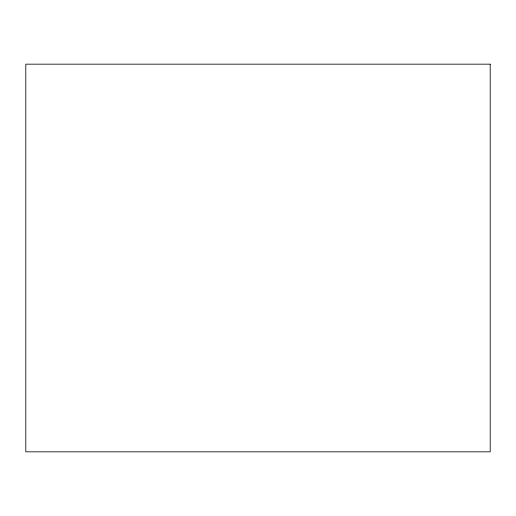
<?xml version="1.0" encoding="UTF-8"?>
<svg xmlns="http://www.w3.org/2000/svg" width="516" height="516" viewBox="0 0 516 516"><rect width="100%" height="100%" fill="white"/><g stroke="black" fill="none" stroke-linecap="round" stroke-linejoin="round"><path stroke-width="0.77" d="M490.2 64.171L25.8 64.171L25.8 451.829L490.2 451.829L490.2 64.171"/></g></svg>
